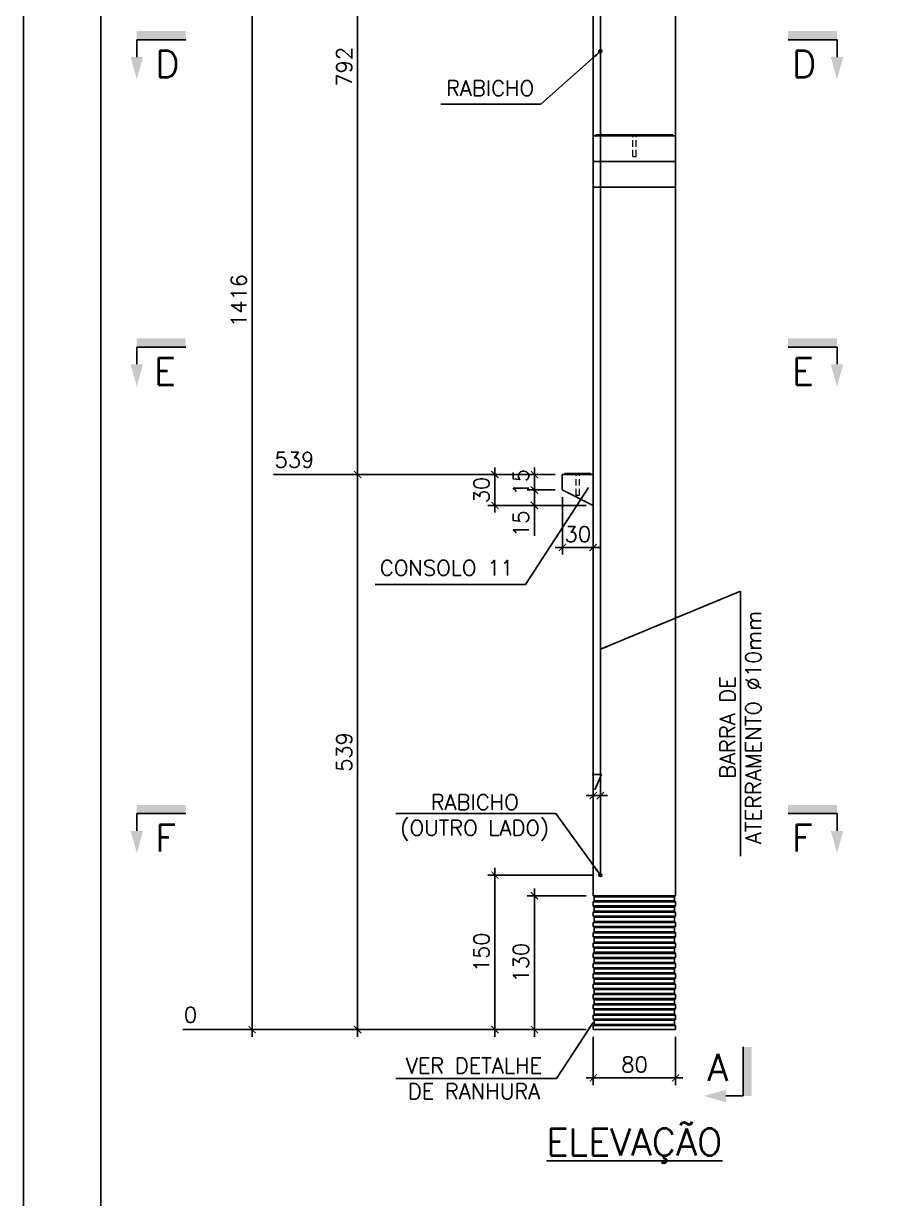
# Model space of a CAD drawing. Header units: centimetres. Extents: x 1658 to 19651, y 8082 to 11444.
# Drawn here: x 1658 to 2496, y 9235 to 10376 of the extents above; entities that cross this region are included whole.
import ezdxf

# ---------------------------------------------------------------- set-up
doc = ezdxf.new("R2010")
doc.units = ezdxf.units.CM
doc.header["$LTSCALE"] = 50
doc.header["$MEASUREMENT"] = 0
doc.header["$PDMODE"] = 67
doc.linetypes.add('DASHED', pattern=[0.75, 0.5, -0.25])
doc.linetypes.add('HIDDEN', pattern=[0.375, 0.25, -0.125])
doc.layers.add('10 TRACEJADO', color=1, linetype='DASHED', lineweight=13)
for name, color, linetype in [('COTAS-PRECON', 1, 'Continuous'), ('FORMATO-PRECON', 2, 'Continuous'), ('HACHURAS-PRECON', 1, 'Continuous'), ('IND- CORTE-PRECON', 4, 'Continuous'), ('LINHA-01-PRECON', 1, 'Continuous'), ('LINHA-03-PRECON', 3, 'Continuous'), ('LINHA-04-PRECON', 4, 'Continuous'), ('TEXTO-35-PRECON', 5, 'Continuous')]:
    doc.layers.add(name, color=color, linetype=linetype)
doc.styles.add('ROMANS', font='ROMANS.SHX', dxfattribs={"oblique": 15, "height": 3})
doc.styles.get("Standard").update_dxf_attribs({"font": 'romans.shx'})
doc.dimstyles.new('ESC75-75', dxfattribs={"dimscale": 0, "dimtxt": 15, "dimasz": 7, "dimexe": 7, "dimexo": 7, "dimgap": 5.5, "dimtad": 1, "dimdec": 1, "dimdsep": 46, "dimtxsty": 'Standard', "dimblk": 'ARCHTICK', "dimcen": 0.1, "dimdle": 7, "dimclrd": 256, "dimclre": 256, "dimclrt": 2, "dimadec": 0, "dimazin": 0, "dimtfac": 1, "dimtdec": 1, "dimtix": 1, "dimtmove": 2, "dimatfit": 3, "dimfxl": 1, "dimarcsym": 0})

# ---------------------------------------------------------------- blocks, each defined once
blk = doc.blocks.new('A$C2E607E54')
at = {"layer": 'FORMATO-PRECON'}
blk.add_lwpolyline([(0, 4200), (2970, 4200), (2970, 0), (0, 0)], close=True, dxfattribs=at)
at = {"layer": 'FORMATO-PRECON', "color": 6}
blk.add_lwpolyline([(100, 3950), (2870, 3950), (2870, 100), (100, 100)], close=True, dxfattribs=at)
blk = doc.blocks.new('_ArchTick')
at = {"color": 0, "linetype": 'ByBlock', "const_width": 0.15}
blk.add_lwpolyline([(-0.5, -0.5), (0.5, 0.5)], dxfattribs=at)
blk = doc.blocks.new('*D34')
at = {"layer": 'COTAS-PRECON', "lineweight": -2, "transparency": 16777216}
for p, q in [((2204.7, 9529.4), (2147.5, 9529.4)), ((2154.5, 9392.4), (2154.5, 9536.4)), ((2204.7, 9399.4), (2147.5, 9399.4))]:
    blk.add_line(p, q, dxfattribs=at)
at = {"layer": 'Defpoints', "color": 0, "transparency": 16777216}
for p in [(2154.5, 9529.4), (2211.7, 9529.4), (2211.7, 9399.4)]:
    blk.add_point(p, dxfattribs=at)
at = {"layer": 'COTAS-PRECON', "lineweight": -2, "transparency": 16777216, "xscale": 7, "yscale": 7, "zscale": 7}
for p, rotation in [((2154.5, 9529.4), 90), ((2154.5, 9399.4), 270)]:
    blk.add_blockref('_ArchTick', p, dxfattribs=dict(at, rotation=rotation))
at = {"layer": 'COTAS-PRECON', "color": 2, "transparency": 16777216, "insert": (2141.5, 9464.4), "char_height": 15, "attachment_point": 5, "rotation": 90}
blk.add_mtext('130', dxfattribs=at)
blk = doc.blocks.new('*D35')
at = {"layer": 'COTAS-PRECON', "lineweight": -2, "transparency": 16777216}
for p, q in [((2211.7, 9392.4), (2211.7, 9345.4)), ((2291.7, 9392.4), (2291.7, 9345.4)), ((2204.7, 9352.4), (2298.7, 9352.4))]:
    blk.add_line(p, q, dxfattribs=at)
at = {"layer": 'Defpoints', "color": 0, "transparency": 16777216}
for p in [(2211.7, 9399.4, 0), (2291.7, 9399.4, 0), (2291.7, 9352.4)]:
    blk.add_point(p, dxfattribs=at)
at = {"layer": 'COTAS-PRECON', "lineweight": -2, "transparency": 16777216, "xscale": 7, "yscale": 7, "zscale": 7, "rotation": 180}
blk.add_blockref('_ArchTick', (2211.7, 9352.4), dxfattribs=at)
at = {"layer": 'COTAS-PRECON', "lineweight": -2, "transparency": 16777216, "xscale": 7, "yscale": 7, "zscale": 7}
blk.add_blockref('_ArchTick', (2291.7, 9352.4), dxfattribs=at)
at = {"layer": 'COTAS-PRECON', "color": 2, "transparency": 16777216, "insert": (2251.7, 9365.4), "char_height": 15, "attachment_point": 5}
blk.add_mtext('80', dxfattribs=at)
blk = doc.blocks.new('*D39')
at = {"layer": 'Defpoints', "color": 0, "transparency": 16777216}
for p in [(2181.7, 10730.4), (1982.9, 9938.4), (2181.7, 9938.4)]:
    blk.add_point(p, dxfattribs=at)
at = {"layer": 'LINHA-01-PRECON', "lineweight": -2, "transparency": 16777216}
for p, q in [((2174.7, 10730.4), (1975.9, 10730.4)), ((1982.9, 10737.4), (1982.9, 9931.4)), ((2174.7, 9938.4), (1975.9, 9938.4))]:
    blk.add_line(p, q, dxfattribs=at)
at = {"layer": 'LINHA-01-PRECON', "lineweight": -2, "transparency": 16777216, "xscale": 7, "yscale": 7, "zscale": 7}
for p, rotation in [((1982.9, 10730.4), 90), ((1982.9, 9938.4), 270)]:
    blk.add_blockref('_ArchTick', p, dxfattribs=dict(at, rotation=rotation))
at = {"layer": 'LINHA-01-PRECON', "color": 2, "transparency": 16777216, "insert": (1969.9, 10334.4), "char_height": 15, "attachment_point": 5, "rotation": 90}
blk.add_mtext('792', dxfattribs=at)
blk = doc.blocks.new('*D41')
at = {"layer": 'COTAS-PRECON', "lineweight": -2, "transparency": 16777216}
blk.add_line((1975.9, 10730.4), (1901.1, 10730.4), dxfattribs=at)
at = {"layer": 'Defpoints', "color": 0, "transparency": 16777216}
for p in [(1901.1, 10730.4), (1982.9, 10730.4), (2251.7, 9399.4)]:
    blk.add_point(p, dxfattribs=at)
at = {"layer": 'COTAS-PRECON', "color": 2, "transparency": 16777216, "insert": (1921.5, 10744.7), "char_height": 15, "attachment_point": 5}
blk.add_mtext('1331', dxfattribs=at)
blk = doc.blocks.new('*D45')
at = {"layer": 'Defpoints', "color": 0, "transparency": 16777216}
for p in [(2181.7, 9938.4), (1982.9, 9399.4), (2211.7, 9399.4)]:
    blk.add_point(p, dxfattribs=at)
at = {"layer": 'LINHA-01-PRECON', "lineweight": -2, "transparency": 16777216}
for p, q in [((1982.9, 9945.4), (1982.9, 9392.4)), ((2174.7, 9938.4), (1975.9, 9938.4)), ((2204.7, 9399.4), (1975.9, 9399.4))]:
    blk.add_line(p, q, dxfattribs=at)
at = {"layer": 'LINHA-01-PRECON', "lineweight": -2, "transparency": 16777216, "xscale": 7, "yscale": 7, "zscale": 7}
for p, rotation in [((1982.9, 9938.4), 90), ((1982.9, 9399.4), 270)]:
    blk.add_blockref('_ArchTick', p, dxfattribs=dict(at, rotation=rotation))
at = {"layer": 'LINHA-01-PRECON', "color": 2, "transparency": 16777216, "insert": (1969.9, 9668.9), "char_height": 15, "attachment_point": 5, "rotation": 90}
blk.add_mtext('539', dxfattribs=at)
blk = doc.blocks.new('*D46')
at = {"layer": 'Defpoints', "color": 0, "transparency": 16777216}
for p in [(2181.7, 9938.4), (2154.5, 9923.4), (2181.7, 9923.4)]:
    blk.add_point(p, dxfattribs=at)
at = {"layer": 'LINHA-01-PRECON', "lineweight": -2, "transparency": 16777216}
for p, q in [((2154.5, 9938.4), (2154.5, 9945.4)), ((2174.7, 9938.4), (2147.5, 9938.4)), ((2154.5, 9938.4), (2154.5, 9923.4)), ((2174.7, 9923.4), (2147.5, 9923.4)), ((2154.5, 9923.4), (2154.5, 9916.4))]:
    blk.add_line(p, q, dxfattribs=at)
at = {"layer": 'LINHA-01-PRECON', "lineweight": -2, "transparency": 16777216, "xscale": 7, "yscale": 7, "zscale": 7}
for p, rotation in [((2154.5, 9938.4), 270), ((2154.5, 9923.4), 90)]:
    blk.add_blockref('_ArchTick', p, dxfattribs=dict(at, rotation=rotation))
at = {"layer": 'LINHA-01-PRECON', "color": 2, "transparency": 16777216, "insert": (2141.5, 9930.9), "char_height": 15, "attachment_point": 5, "rotation": 90}
blk.add_mtext('15', dxfattribs=at)
blk = doc.blocks.new('*D48')
at = {"layer": 'Defpoints', "color": 0, "transparency": 16777216}
for p in [(2181.7, 9923.4), (2154.5, 9908.4), (2211.7, 9908.4)]:
    blk.add_point(p, dxfattribs=at)
at = {"layer": 'LINHA-01-PRECON', "lineweight": -2, "transparency": 16777216}
for p, q in [((2154.5, 9930.4), (2154.5, 9901.4)), ((2174.7, 9923.4), (2147.5, 9923.4)), ((2204.7, 9908.4), (2147.5, 9908.4))]:
    blk.add_line(p, q, dxfattribs=at)
at = {"layer": 'LINHA-01-PRECON', "lineweight": -2, "transparency": 16777216, "xscale": 7, "yscale": 7, "zscale": 7}
for p, rotation in [((2154.5, 9923.4), 90), ((2154.5, 9908.4), 270)]:
    blk.add_blockref('_ArchTick', p, dxfattribs=dict(at, rotation=rotation))
at = {"layer": 'LINHA-01-PRECON', "color": 2, "transparency": 16777216, "insert": (2141.5, 9890.5), "char_height": 15, "attachment_point": 5, "rotation": 90}
blk.add_mtext('15', dxfattribs=at)
blk = doc.blocks.new('*D49')
at = {"layer": 'Defpoints', "color": 0, "transparency": 16777216}
for p in [(2181.7, 9938.4), (2116.2, 9908.4), (2211.7, 9908.4)]:
    blk.add_point(p, dxfattribs=at)
at = {"layer": 'LINHA-01-PRECON', "lineweight": -2, "transparency": 16777216}
for p, q in [((2116.2, 9938.4), (2116.2, 9945.4)), ((2174.7, 9938.4), (2109.2, 9938.4)), ((2116.2, 9938.4), (2116.2, 9908.4)), ((2204.7, 9908.4), (2109.2, 9908.4)), ((2116.2, 9908.4), (2116.2, 9901.4))]:
    blk.add_line(p, q, dxfattribs=at)
at = {"layer": 'LINHA-01-PRECON', "lineweight": -2, "transparency": 16777216, "xscale": 7, "yscale": 7, "zscale": 7}
for p, rotation in [((2116.2, 9938.4), 270), ((2116.2, 9908.4), 90)]:
    blk.add_blockref('_ArchTick', p, dxfattribs=dict(at, rotation=rotation))
at = {"layer": 'LINHA-01-PRECON', "color": 2, "transparency": 16777216, "insert": (2103.2, 9923.4), "char_height": 15, "attachment_point": 5, "rotation": 90}
blk.add_mtext('30', dxfattribs=at)
blk = doc.blocks.new('*D50')
at = {"layer": 'Defpoints', "color": 0, "transparency": 16777216}
for p in [(2181.7, 9923.4), (2211.7, 9867.6), (2211.7, 9867.6)]:
    blk.add_point(p, dxfattribs=at)
at = {"layer": 'LINHA-01-PRECON', "lineweight": -2, "transparency": 16777216}
for p, q in [((2181.7, 9916.4), (2181.7, 9860.6)), ((2181.7, 9867.6), (2174.7, 9867.6)), ((2181.7, 9867.6), (2211.7, 9867.6)), ((2211.7, 9867.6), (2218.7, 9867.6)), ((2211.7, 9860.6), (2211.7, 9860.6))]:
    blk.add_line(p, q, dxfattribs=at)
at = {"layer": 'LINHA-01-PRECON', "lineweight": -2, "transparency": 16777216, "xscale": 7, "yscale": 7, "zscale": 7}
blk.add_blockref('_ArchTick', (2181.7, 9867.6), dxfattribs=at)
at = {"layer": 'LINHA-01-PRECON', "lineweight": -2, "transparency": 16777216, "xscale": 7, "yscale": 7, "zscale": 7, "rotation": 180}
blk.add_blockref('_ArchTick', (2211.7, 9867.6), dxfattribs=at)
at = {"layer": 'LINHA-01-PRECON', "color": 2, "transparency": 16777216, "insert": (2196.7, 9880.6), "char_height": 15, "attachment_point": 5}
blk.add_mtext('30', dxfattribs=at)
blk = doc.blocks.new('*D47')
at = {"layer": 'COTAS-PRECON', "lineweight": -2, "transparency": 16777216}
blk.add_line((1975.9, 9938.4), (1901.1, 9938.4), dxfattribs=at)
at = {"layer": 'Defpoints', "color": 0, "transparency": 16777216}
for p in [(1901.1, 9938.4), (1982.9, 9938.4), (2251.7, 9399.4)]:
    blk.add_point(p, dxfattribs=at)
at = {"layer": 'COTAS-PRECON', "color": 2, "transparency": 16777216, "insert": (1921.5, 9952.7), "char_height": 15, "attachment_point": 5}
blk.add_mtext('539', dxfattribs=at)
blk = doc.blocks.new('*D51')
at = {"layer": 'Defpoints', "color": 0, "transparency": 16777216}
for p in [(1880.4, 10815.4), (2211.7, 10815.4), (2211.7, 9399.4)]:
    blk.add_point(p, dxfattribs=at)
at = {"layer": 'LINHA-01-PRECON', "lineweight": -2, "transparency": 16777216}
for p, q in [((1880.4, 9392.4), (1880.4, 10822.4)), ((2204.7, 10815.4), (1873.4, 10815.4)), ((2204.7, 9399.4), (1873.4, 9399.4))]:
    blk.add_line(p, q, dxfattribs=at)
at = {"layer": 'LINHA-01-PRECON', "lineweight": -2, "transparency": 16777216, "xscale": 7, "yscale": 7, "zscale": 7}
for p, rotation in [((1880.4, 10815.4), 90), ((1880.4, 9399.4), 270)]:
    blk.add_blockref('_ArchTick', p, dxfattribs=dict(at, rotation=rotation))
at = {"layer": 'LINHA-01-PRECON', "color": 2, "transparency": 16777216, "insert": (1867.4, 10107.4), "char_height": 15, "attachment_point": 5, "rotation": 90}
blk.add_mtext('1416', dxfattribs=at)
blk = doc.blocks.new('*D52')
at = {"layer": 'COTAS-PRECON', "lineweight": -2, "transparency": 16777216}
blk.add_line((1873.4, 10815.4), (1813.2, 10815.4), dxfattribs=at)
at = {"layer": 'Defpoints', "color": 0, "transparency": 16777216}
for p in [(1813.2, 10815.4), (1880.4, 10815.4), (2251.7, 9399.4)]:
    blk.add_point(p, dxfattribs=at)
at = {"layer": 'COTAS-PRECON', "color": 2, "transparency": 16777216, "insert": (1837.4, 10829.7), "char_height": 15, "attachment_point": 5}
blk.add_mtext('1416', dxfattribs=at)
blk = doc.blocks.new('*D53')
at = {"layer": 'COTAS-PRECON', "lineweight": -2, "transparency": 16777216}
blk.add_line((1873.4, 9399.4), (1813.2, 9399.4), dxfattribs=at)
at = {"layer": 'Defpoints', "color": 0, "transparency": 16777216}
for p in [(1813.2, 9399.4), (1880.4, 9399.4), (2251.7, 9399.4)]:
    blk.add_point(p, dxfattribs=at)
at = {"layer": 'COTAS-PRECON', "color": 2, "transparency": 16777216, "insert": (1820.5, 9413.7), "char_height": 15, "attachment_point": 5}
blk.add_mtext('0', dxfattribs=at)
blk = doc.blocks.new('*D81')
at = {"layer": 'Defpoints', "color": 0, "transparency": 16777216}
for p in [(2211.7, 9626.6), (2211.7, 9626.6), (2218.7, 9626.6)]:
    blk.add_point(p, dxfattribs=at)
at = {"layer": 'LINHA-01-PRECON', "lineweight": -2, "transparency": 16777216}
for p, q in [((2211.7, 9626.6), (2204.7, 9626.6)), ((2218.7, 9626.6), (2211.7, 9626.6)), ((2218.7, 9626.6), (2225.7, 9626.6))]:
    blk.add_line(p, q, dxfattribs=at)
at = {"layer": 'LINHA-01-PRECON', "lineweight": -2, "transparency": 16777216, "xscale": 7, "yscale": 7, "zscale": 7}
blk.add_blockref('_ArchTick', (2211.7, 9626.6), dxfattribs=at)
at = {"layer": 'LINHA-01-PRECON', "lineweight": -2, "transparency": 16777216, "xscale": 7, "yscale": 7, "zscale": 7, "rotation": 180}
blk.add_blockref('_ArchTick', (2218.7, 9626.6), dxfattribs=at)
at = {"layer": 'LINHA-01-PRECON', "color": 2, "transparency": 16777216, "insert": (2215.2, 9639.6), "char_height": 15, "attachment_point": 5}
blk.add_mtext('7', dxfattribs=at)
blk = doc.blocks.new('*D82')
at = {"layer": 'Defpoints', "color": 0, "transparency": 16777216}
for p in [(2116.2, 9549.4), (2218.7, 9549.4), (2211.7, 9399.4)]:
    blk.add_point(p, dxfattribs=at)
at = {"layer": 'LINHA-01-PRECON', "lineweight": -2, "transparency": 16777216}
for p, q in [((2116.2, 9392.4), (2116.2, 9556.4)), ((2211.7, 9549.4), (2109.2, 9549.4)), ((2204.7, 9399.4), (2109.2, 9399.4))]:
    blk.add_line(p, q, dxfattribs=at)
at = {"layer": 'LINHA-01-PRECON', "lineweight": -2, "transparency": 16777216, "xscale": 7, "yscale": 7, "zscale": 7}
for p, rotation in [((2116.2, 9549.4), 90), ((2116.2, 9399.4), 270)]:
    blk.add_blockref('_ArchTick', p, dxfattribs=dict(at, rotation=rotation))
at = {"layer": 'LINHA-01-PRECON', "color": 2, "transparency": 16777216, "insert": (2103.2, 9474.4), "char_height": 15, "attachment_point": 5, "rotation": 90}
blk.add_mtext('150', dxfattribs=at)
blk = doc.blocks.new('IND-CORTE-')
at = {"layer": 'IND- CORTE-PRECON', "color": 1}
for p, q in [((-11.2, 63.5), (-33.6, 63.5)), ((-11.2, 0), (-11.2, 63.5))]:
    blk.add_line(p, q, dxfattribs=at)
for points in [[(-33.6, 71.5), (-62.5, 63.5), (-33.6, 55.4)], [(0, 0), (-11.2, 0), (0, 63.5), (-11.2, 63.5)]]:
    blk.add_solid(points, dxfattribs=at)
at = {"layer": 'IND- CORTE-PRECON', "linetype": 'Continuous', "style": 'ROMANS', "flags": 8}
blk.add_attdef('B', (-57.7, 9.1), '', height=35, dxfattribs=at)

msp = doc.modelspace()

# ---------------------------------------------------------------- hatches: boundary and pattern name
at = {"layer": 'LINHA-04-PRECON'}
h = msp.add_hatch(color=256, dxfattribs=at)
h.dxf.hatch_style = 1
edge = h.paths.add_edge_path()
edge.add_arc((2218.66, 10349.41), 1.5, 0, 360)
h = msp.add_hatch(color=256, dxfattribs=at)
h.dxf.hatch_style = 1
h.paths.add_polyline_path([(2217.16, 9549.41, -1), (2220.16, 9549.41, -1)])

# ---------------------------------------------------------------- linework, layer by layer
at = {"layer": '10 TRACEJADO', "linetype": 'HIDDEN', "ltscale": 0.5, "extrusion": (0, 1, 0)}
for p, q in [((2250.06, 10267.41), (2250.06, 10268.41)), ((2250.06, 10247.41), (2250.06, 10267.41)), ((2253.26, 10267.41), (2253.26, 10268.41)), ((2253.26, 10247.41), (2253.26, 10267.41)), ((2250.06, 10247.41), (2253.26, 10247.41)), ((2195.06, 9938.41), (2195.06, 9939.41)), ((2198.26, 9938.41), (2198.26, 9939.41)), ((2195.06, 9918.41), (2195.06, 9938.41)), ((2198.26, 9918.41), (2198.26, 9938.41)), ((2195.06, 9918.41), (2198.26, 9918.41))]:
    msp.add_line(p, q, dxfattribs=at)
at = {"layer": 'LINHA-01-PRECON'}
for p, q in [((2154.52, 9908.41), (2154.52, 9878.78)), ((2211.66, 9529.41), (2291.66, 9529.41)), ((2212.66, 9528.41), (2290.66, 9528.41)), ((2211.66, 9523.41), (2291.66, 9523.41)), ((2211.66, 9519.41), (2291.66, 9519.41)), ((2212.66, 9524.41), (2290.66, 9524.41)), ((2212.66, 9518.41), (2290.66, 9518.41)), ((2211.66, 9513.41), (2291.66, 9513.41)), ((2211.66, 9509.41), (2291.66, 9509.41)), ((2212.66, 9514.41), (2290.66, 9514.41)), ((2212.66, 9508.41), (2290.66, 9508.41)), ((2211.66, 9503.41), (2291.66, 9503.41)), ((2211.66, 9499.41), (2291.66, 9499.41)), ((2212.66, 9504.41), (2290.66, 9504.41)), ((2212.66, 9498.41), (2290.66, 9498.41)), ((2212.66, 9494.41), (2290.66, 9494.41)), ((2211.66, 9493.41), (2291.66, 9493.41)), ((2211.66, 9489.41), (2291.66, 9489.41)), ((2211.66, 9483.41), (2291.66, 9483.41)), ((2212.66, 9488.41), (2290.66, 9488.41)), ((2212.66, 9484.41), (2290.66, 9484.41)), ((2211.66, 9479.41), (2291.66, 9479.41)), ((2211.66, 9473.41), (2291.66, 9473.41)), ((2212.66, 9478.41), (2290.66, 9478.41)), ((2212.66, 9474.41), (2290.66, 9474.41)), ((2211.66, 9469.41), (2291.66, 9469.41)), ((2211.66, 9463.41), (2291.66, 9463.41)), ((2212.66, 9468.41), (2290.66, 9468.41)), ((2212.66, 9464.41), (2290.66, 9464.41)), ((2211.66, 9459.41), (2291.66, 9459.41)), ((2211.66, 9459.41), (2291.66, 9459.41)), ((2211.66, 9453.41), (2291.66, 9453.41)), ((2211.66, 9449.41), (2291.66, 9449.41)), ((2212.66, 9458.41), (2290.66, 9458.41)), ((2212.66, 9454.41), (2290.66, 9454.41)), ((2212.66, 9448.41), (2290.66, 9448.41)), ((2211.66, 9443.41), (2291.66, 9443.41)), ((2211.66, 9439.41), (2291.66, 9439.41)), ((2212.66, 9444.41), (2290.66, 9444.41)), ((2212.66, 9438.41), (2290.66, 9438.41)), ((2211.66, 9433.41), (2291.66, 9433.41)), ((2211.66, 9429.41), (2291.66, 9429.41)), ((2212.66, 9434.41), (2290.66, 9434.41)), ((2212.66, 9428.41), (2290.66, 9428.41)), ((2211.66, 9423.41), (2291.66, 9423.41)), ((2211.66, 9419.41), (2291.66, 9419.41)), ((2212.66, 9424.41), (2290.66, 9424.41)), ((2212.66, 9418.41), (2290.66, 9418.41)), ((2212.66, 9414.41), (2290.66, 9414.41)), ((2211.66, 9413.41), (2291.66, 9413.41)), ((2211.66, 9409.41), (2291.66, 9409.41)), ((2211.66, 9403.41), (2291.66, 9403.41)), ((2212.66, 9408.41), (2290.66, 9408.41)), ((2212.66, 9404.41), (2290.66, 9404.41))]:
    msp.add_line(p, q, dxfattribs=at)
at = {"layer": 'LINHA-03-PRECON', "extrusion": (0, 1, 0)}
for p, q in [((2291.66, 10267.41), (2291.66, 10711.41)), ((2211.66, 10267.41), (2211.66, 10680.41)), ((2211.66, 10267.41), (2291.66, 10267.41)), ((2211.66, 10242.41), (2211.66, 10267.41)), ((2214.16, 10268.41), (2289.16, 10268.41)), ((2214.16, 10268.41), (2214.16, 10267.41)), ((2289.16, 10268.41), (2289.16, 10267.41)), ((2291.66, 10242.41), (2291.66, 10267.41)), ((2211.66, 10242.41), (2291.66, 10242.41)), ((2211.66, 10217.41), (2211.66, 10242.41)), ((2291.66, 10217.41), (2291.66, 10242.41)), ((2291.66, 10217.46), (2211.66, 10217.46)), ((2211.66, 9529.41), (2211.66, 10217.46)), ((2211.66, 10217.41), (2211.66, 10217.41)), ((2291.66, 9529.41), (2291.66, 10217.46)), ((2291.66, 10217.41), (2291.66, 10217.41)), ((2184.16, 9939.41), (2184.16, 9938.41)), ((2184.16, 9939.41), (2209.16, 9939.41)), ((2209.16, 9939.41), (2209.16, 9938.41)), ((2181.66, 9938.41), (2181.66, 9923.41)), ((2211.66, 9938.41), (2181.66, 9938.41)), ((2181.66, 9923.41), (2211.66, 9908.41)), ((2211.66, 9399.41), (2291.66, 9399.41))]:
    msp.add_line(p, q, dxfattribs=at)
at = {"layer": 'LINHA-03-PRECON'}
for p, q in [((2212.66, 9528.41), (2211.66, 9529.41)), ((2212.66, 9524.41), (2212.66, 9528.41)), ((2290.66, 9528.41), (2291.66, 9529.41)), ((2290.66, 9524.41), (2290.66, 9528.41)), ((2212.66, 9524.41), (2211.66, 9523.41)), ((2211.66, 9523.41), (2211.66, 9519.41)), ((2212.66, 9518.41), (2211.66, 9519.41)), ((2212.66, 9514.41), (2212.66, 9518.41)), ((2290.66, 9524.41), (2291.66, 9523.41)), ((2290.66, 9518.41), (2291.66, 9519.41)), ((2290.66, 9514.41), (2290.66, 9518.41)), ((2291.66, 9523.41), (2291.66, 9519.41)), ((2212.66, 9514.41), (2211.66, 9513.41)), ((2211.66, 9513.41), (2211.66, 9509.41)), ((2212.66, 9508.41), (2211.66, 9509.41)), ((2212.66, 9508.41), (2212.66, 9504.41)), ((2290.66, 9514.41), (2291.66, 9513.41)), ((2290.66, 9508.41), (2291.66, 9509.41)), ((2290.66, 9508.41), (2290.66, 9504.41)), ((2291.66, 9513.41), (2291.66, 9509.41)), ((2212.66, 9504.41), (2211.66, 9503.41)), ((2211.66, 9499.41), (2211.66, 9503.41)), ((2212.66, 9498.41), (2211.66, 9499.41)), ((2212.66, 9494.41), (2211.66, 9493.41)), ((2212.66, 9494.41), (2212.66, 9498.41)), ((2290.66, 9504.41), (2291.66, 9503.41)), ((2290.66, 9498.41), (2291.66, 9499.41)), ((2290.66, 9494.41), (2290.66, 9498.41)), ((2290.66, 9494.41), (2291.66, 9493.41)), ((2291.66, 9499.41), (2291.66, 9503.41)), ((2211.66, 9493.41), (2211.66, 9489.41)), ((2212.66, 9488.41), (2211.66, 9489.41)), ((2212.66, 9484.41), (2211.66, 9483.41)), ((2211.66, 9479.41), (2211.66, 9483.41)), ((2212.66, 9484.41), (2212.66, 9488.41)), ((2290.66, 9488.41), (2291.66, 9489.41)), ((2290.66, 9484.41), (2290.66, 9488.41)), ((2290.66, 9484.41), (2291.66, 9483.41)), ((2291.66, 9493.41), (2291.66, 9489.41)), ((2291.66, 9479.41), (2291.66, 9483.41)), ((2212.66, 9478.41), (2211.66, 9479.41)), ((2212.66, 9474.41), (2211.66, 9473.41)), ((2211.66, 9469.41), (2211.66, 9473.41)), ((2212.66, 9478.41), (2212.66, 9474.41)), ((2290.66, 9478.41), (2291.66, 9479.41)), ((2290.66, 9478.41), (2290.66, 9474.41)), ((2290.66, 9474.41), (2291.66, 9473.41)), ((2291.66, 9469.41), (2291.66, 9473.41)), ((2212.66, 9468.41), (2211.66, 9469.41)), ((2212.66, 9464.41), (2211.66, 9463.41)), ((2211.66, 9459.41), (2211.66, 9463.41)), ((2212.66, 9468.41), (2212.66, 9464.41)), ((2290.66, 9468.41), (2291.66, 9469.41)), ((2290.66, 9468.41), (2290.66, 9464.41)), ((2290.66, 9464.41), (2291.66, 9463.41)), ((2291.66, 9459.41), (2291.66, 9463.41)), ((2212.66, 9458.41), (2211.66, 9459.41)), ((2212.66, 9454.41), (2211.66, 9453.41)), ((2211.66, 9453.41), (2211.66, 9449.41)), ((2212.66, 9448.41), (2211.66, 9449.41)), ((2212.66, 9454.41), (2212.66, 9458.41)), ((2212.66, 9444.41), (2212.66, 9448.41)), ((2290.66, 9458.41), (2291.66, 9459.41)), ((2290.66, 9454.41), (2290.66, 9458.41)), ((2290.66, 9454.41), (2291.66, 9453.41)), ((2290.66, 9448.41), (2291.66, 9449.41)), ((2290.66, 9444.41), (2290.66, 9448.41)), ((2291.66, 9453.41), (2291.66, 9449.41)), ((2212.66, 9444.41), (2211.66, 9443.41)), ((2211.66, 9443.41), (2211.66, 9439.41)), ((2212.66, 9438.41), (2211.66, 9439.41)), ((2212.66, 9434.41), (2212.66, 9438.41)), ((2290.66, 9444.41), (2291.66, 9443.41)), ((2290.66, 9438.41), (2291.66, 9439.41)), ((2290.66, 9434.41), (2290.66, 9438.41)), ((2291.66, 9443.41), (2291.66, 9439.41)), ((2212.66, 9434.41), (2211.66, 9433.41)), ((2211.66, 9433.41), (2211.66, 9429.41)), ((2212.66, 9428.41), (2211.66, 9429.41)), ((2212.66, 9428.41), (2212.66, 9424.41)), ((2290.66, 9434.41), (2291.66, 9433.41)), ((2290.66, 9428.41), (2291.66, 9429.41)), ((2290.66, 9428.41), (2290.66, 9424.41)), ((2291.66, 9433.41), (2291.66, 9429.41)), ((2212.66, 9424.41), (2211.66, 9423.41)), ((2211.66, 9419.41), (2211.66, 9423.41)), ((2212.66, 9418.41), (2211.66, 9419.41)), ((2212.66, 9414.41), (2211.66, 9413.41)), ((2212.66, 9418.41), (2212.66, 9414.41)), ((2290.66, 9424.41), (2291.66, 9423.41)), ((2290.66, 9418.41), (2291.66, 9419.41)), ((2290.66, 9418.41), (2290.66, 9414.41)), ((2290.66, 9414.41), (2291.66, 9413.41)), ((2291.66, 9419.41), (2291.66, 9423.41)), ((2211.66, 9413.41), (2211.66, 9409.41)), ((2212.66, 9408.41), (2211.66, 9409.41)), ((2212.66, 9404.41), (2211.66, 9403.41)), ((2211.66, 9399.41), (2211.66, 9403.41)), ((2212.66, 9404.41), (2212.66, 9408.41)), ((2290.66, 9408.41), (2291.66, 9409.41)), ((2290.66, 9404.41), (2290.66, 9408.41)), ((2290.66, 9404.41), (2291.66, 9403.41)), ((2291.66, 9413.41), (2291.66, 9409.41)), ((2291.66, 9399.41), (2291.66, 9403.41))]:
    msp.add_line(p, q, dxfattribs=at)
at = {"layer": 'LINHA-04-PRECON', "extrusion": (0, 1, 0)}
msp.add_line((2218.66, 10812.41), (2218.66, 9549.41), dxfattribs=at)
at = {"layer": 'LINHA-04-PRECON'}
for centre in [(2218.66, 10349.41), (2218.66, 9549.41)]:
    msp.add_circle(centre, 1.5, dxfattribs=at)

# ---------------------------------------------------------------- block references
at = {"layer": 'HACHURAS-PRECON', "xscale": 0.7499999999999996, "yscale": 0.7499999999999996, "zscale": 0.7499999999999996}
msp.add_blockref('A$C2E607E54', (1658.36, 8293.94), dxfattribs=at)
at = {"layer": 'TEXTO-35-PRECON', "linetype": 'ByBlock'}
ref = msp.add_blockref('IND-CORTE-', (1816.02, 10369.09), dxfattribs=dict(at, xscale=0.75, yscale=0.75, zscale=0.75, rotation=90.00000000000001))
ref.add_attrib('B', 'D', (1786.11, 10323.93), dxfattribs={"layer": 'IND- CORTE-PRECON', "color": 5, "linetype": 'Continuous', "height": 26.25, "style": 'ROMANS', "flags": 8})
ref = msp.add_blockref('IND-CORTE-', (2400.88, 10369.09), dxfattribs=dict(at, xscale=-0.75, yscale=0.75, zscale=0.75, rotation=270))
ref.add_attrib('B', 'D', (2404.55, 10323.93), dxfattribs={"layer": 'IND- CORTE-PRECON', "color": 5, "linetype": 'Continuous', "height": 26.25, "style": 'ROMANS', "flags": 8})
ref = msp.add_blockref('IND-CORTE-', (1816.02, 10070.64), dxfattribs=dict(at, xscale=0.75, yscale=0.75, zscale=0.75, rotation=90.00000000000001))
ref.add_attrib('B', 'E', (1784.86, 10025.47), dxfattribs={"layer": 'IND- CORTE-PRECON', "color": 5, "linetype": 'Continuous', "height": 26.25, "style": 'ROMANS', "flags": 8})
ref = msp.add_blockref('IND-CORTE-', (2400.88, 10070.64), dxfattribs=dict(at, xscale=-0.75, yscale=0.75, zscale=0.75, rotation=270))
ref.add_attrib('B', 'E', (2404.55, 10025.47), dxfattribs={"layer": 'IND- CORTE-PRECON', "color": 5, "linetype": 'Continuous', "height": 26.25, "style": 'ROMANS', "flags": 8})
ref = msp.add_blockref('IND-CORTE-', (1816.02, 9617.59), dxfattribs=dict(at, xscale=0.75, yscale=0.75, zscale=0.75, rotation=90.00000000000001))
ref.add_attrib('B', 'F', (1786.11, 9572.43), dxfattribs={"layer": 'IND- CORTE-PRECON', "color": 5, "linetype": 'Continuous', "height": 26.25, "style": 'ROMANS', "flags": 8})
ref = msp.add_blockref('IND-CORTE-', (2400.88, 9617.59), dxfattribs=dict(at, xscale=-0.75, yscale=0.75, zscale=0.75, rotation=270))
ref.add_attrib('B', 'F', (2404.55, 9572.43), dxfattribs={"layer": 'IND- CORTE-PRECON', "color": 5, "linetype": 'Continuous', "height": 26.25, "style": 'ROMANS', "flags": 8})
ref = msp.add_blockref('IND-CORTE-', (2365.72, 9382.55), dxfattribs=dict(at, xscale=-0.75, yscale=0.75, zscale=0.75, rotation=180))
ref.add_attrib('B', 'A', (2322.43, 9349.51), dxfattribs={"layer": 'IND- CORTE-PRECON', "color": 5, "linetype": 'Continuous', "height": 26.25, "style": 'ROMANS', "flags": 8})

# ---------------------------------------------------------------- texts
at = {"layer": 'COTAS-PRECON', "color": 2, "char_height": 15, "attachment_point": 5}
for s, insert in [('\\A1;RABICHO', (2111.53, 10313.56)), ('\\A1;CONSOLO 11', (2069.4, 9847.7, 0.02)), ('\\A1;RABICHO\\P(OUTRO LADO)', (2096.64, 9605.23)), ('\\A1;VER DETALHE\\PDE RANHURA', (2095.92, 9351.88, -0.05))]:
    msp.add_mtext(s, dxfattribs=dict(at, insert=insert))
at = {"layer": 'COTAS-PRECON', "color": 2, "insert": (2354.69, 9692.73), "char_height": 15, "attachment_point": 5, "rotation": 90}
msp.add_mtext('BARRA DE\\PATERRAMENTO %%C10mm', dxfattribs=at)
at = {"layer": 'LINHA-01-PRECON', "color": 4, "insert": (2251.66, 9286.47, -0.02), "char_height": 26.25, "attachment_point": 5}
msp.add_mtext('{\\LELEVAÇÃO}', dxfattribs=at)

# ---------------------------------------------------------------- dimensions: what is measured, and where the dimension line sits
at = {"layer": 'COTAS-PRECON'}
for feature_location, offset, origin, picture, middle in [((1880.39, 10815.41), (-67.21, 0), (2251.66, 9399.41), '*D52', (1837.43, 10829.69)), ((1982.91, 10730.41), (-81.79, 0), (2251.66, 9399.41), '*D41', (1921.49, 10744.69)), ((1982.91, 9938.41), (-81.79, 0), (2251.66, 9399.41), '*D47', (1921.49, 9952.69)), ((1880.38739872, 9399.40558278), (-67.20691945, 0), (2251.66059648, 9399.40558278), '*D53', (1820.51794605, 9413.69375095))]:
    dim = msp.add_ordinate_dim(feature_location=feature_location, offset=offset, dtype=0, origin=origin, dimstyle='ESC75-75', override={"dimscale": 1}, dxfattribs=at)
    dim.commit()
    dim.dimension.update_dxf_attribs({"geometry": picture, "text_midpoint": middle})
dim = msp.add_linear_dim(base=(2154.52, 9529.41), p1=(2211.66, 9399.41), p2=(2211.66, 9529.41), angle=90, dimstyle='ESC75-75', override={"dimscale": 1}, dxfattribs=at)
dim.commit()
dim.dimension.update_dxf_attribs({"geometry": '*D34', "text_midpoint": (2141.52, 9464.41)})
dim = msp.add_linear_dim(base=(2291.66, 9352.39, -0.02), p1=(2211.66, 9399.41), p2=(2291.66, 9399.41), dimstyle='ESC75-75', override={"dimscale": 1}, dxfattribs=at)
dim.commit()
dim.dimension.update_dxf_attribs({"geometry": '*D35', "text_midpoint": (2251.66, 9365.39, -0.02)})
at = {"layer": 'LINHA-01-PRECON'}
for base, p1, p2, angle, picture, middle in [((1880.39, 10815.41), (2211.66, 9399.41), (2211.66, 10815.41), 90, '*D51', (1867.39, 10107.41)), ((1982.91, 9938.41), (2181.66, 10730.41), (2181.66, 9938.41), 90, '*D39', (1969.91, 10334.41)), ((1982.91, 9399.41), (2181.66, 9938.41), (2211.66, 9399.41), 90, '*D45', (1969.91, 9668.91)), ((2116.19, 9908.41), (2181.66, 9938.41), (2211.66, 9908.41), 90, '*D49', (2103.19, 9923.41)), ((2154.52, 9923.41), (2181.66, 9938.41), (2181.66, 9923.41), 90, '*D46', (2141.52, 9930.91)), ((2211.66, 9626.59), (2218.66, 9626.59), (2211.66, 9626.59), 180, '*D81', (2215.16, 9639.59)), ((2116.19, 9549.41), (2211.66, 9399.41), (2218.66, 9549.41), 90, '*D82', (2103.19, 9474.41))]:
    dim = msp.add_linear_dim(base=base, p1=p1, p2=p2, angle=angle, dimstyle='ESC75-75', override={"dimscale": 1}, dxfattribs=at)
    dim.commit()
    dim.dimension.update_dxf_attribs({"geometry": picture, "text_midpoint": middle})
dim = msp.add_linear_dim(base=(2154.52, 9908.41), p1=(2181.66, 9923.41), p2=(2211.66, 9908.41), angle=90, dimstyle='ESC75-75', override={"dimscale": 1}, dxfattribs=at)
dim.commit()
dim.dimension.update_dxf_attribs({"geometry": '*D48', "text_midpoint": (2141.52, 9890.51), "dimtype": 160})
dim = msp.add_linear_dim(base=(2211.66, 9867.57), p1=(2181.66, 9923.41), p2=(2211.66, 9867.57), dimstyle='ESC75-75', override={"dimscale": 1}, dxfattribs=at)
dim.commit()
dim.dimension.update_dxf_attribs({"geometry": '*D50', "text_midpoint": (2196.66, 9880.57)})

# ---------------------------------------------------------------- leaders
at = {"layer": 'COTAS-PRECON'}
for points in [[(2218.66, 10349.41, 1580.58), (2160.66, 10298.23, 1580.58), (2063.66, 10298.23, 1580.58)], [(2207.19, 9925.81), (2145.82, 9831.71), (1999.81, 9831.71)], [(2218.66, 9768.67), (2354.69, 9825.07), (2354.69, 9567.91)], [(2218.66, 9549.41, 0.05), (2175.48, 9609.32, 0.05), (2019.87, 9609.32, 0.05)], [(2211.66, 9406.41), (2175.92, 9351.88), (2020.1, 9351.88)]]:
    msp.add_leader(points, dimstyle='ESC75-75', override={"dimscale": 1}, dxfattribs=at)

doc.saveas('drawing.dxf')
